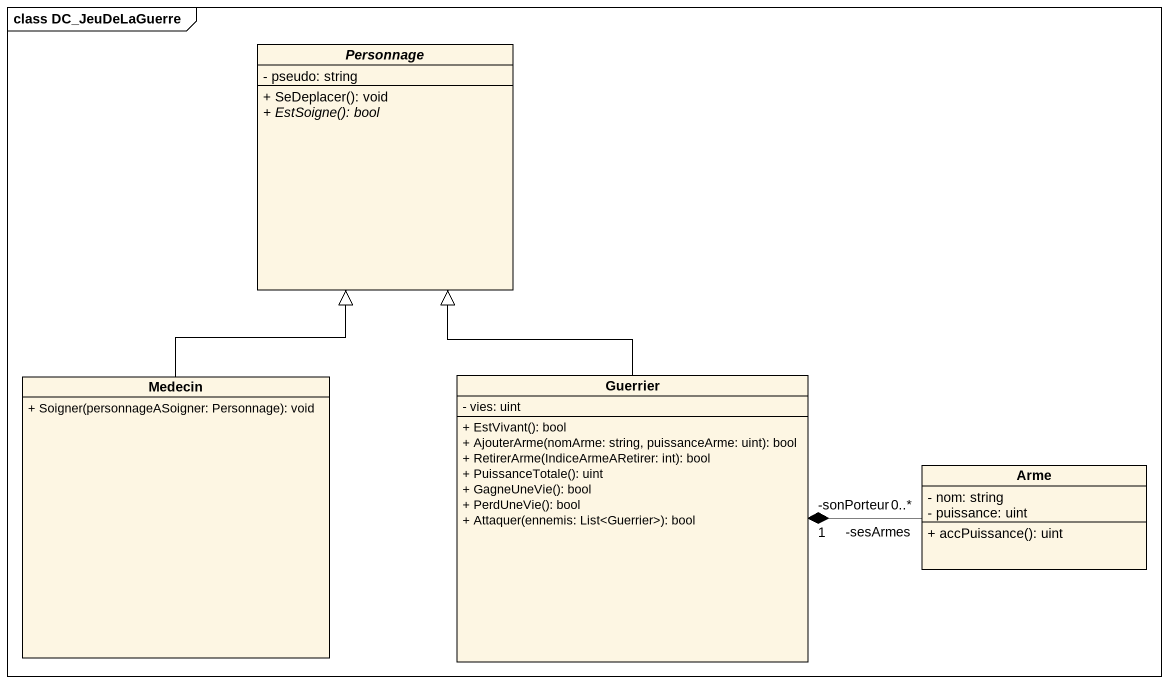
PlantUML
@startuml
mainframe class DC_JeuDeLaGuerre
hide circle
hide empty members
skinparam classAttributeIconSize 0
abstract class Personnage {
  - pseudo: string
  + SeDeplacer(): void
  {abstract} + EstSoigne(): bool
}
class Medecin {
  + Soigner(personnageASoigner: Personnage): void
}
class Guerrier {
  - vies: uint
  + EstVivant(): bool
  + AjouterArme(nomArme: string, puissanceArme: uint): bool
  + RetirerArme(IndiceArmeARetirer: int): bool
  + PuissanceTotale(): uint
  + GagneUneVie(): bool
  + PerdUneVie(): bool
  + Attaquer(ennemis: List<Guerrier>): bool
}
class Arme {
  - nom: string
  - puissance: uint
  + accPuissance(): uint
}
Medecin -up-|> Personnage
Guerrier -up-|> Personnage
Guerrier "-sonPorteur\n1" *-right- "-sesArmes\n0..*" Arme
@enduml
